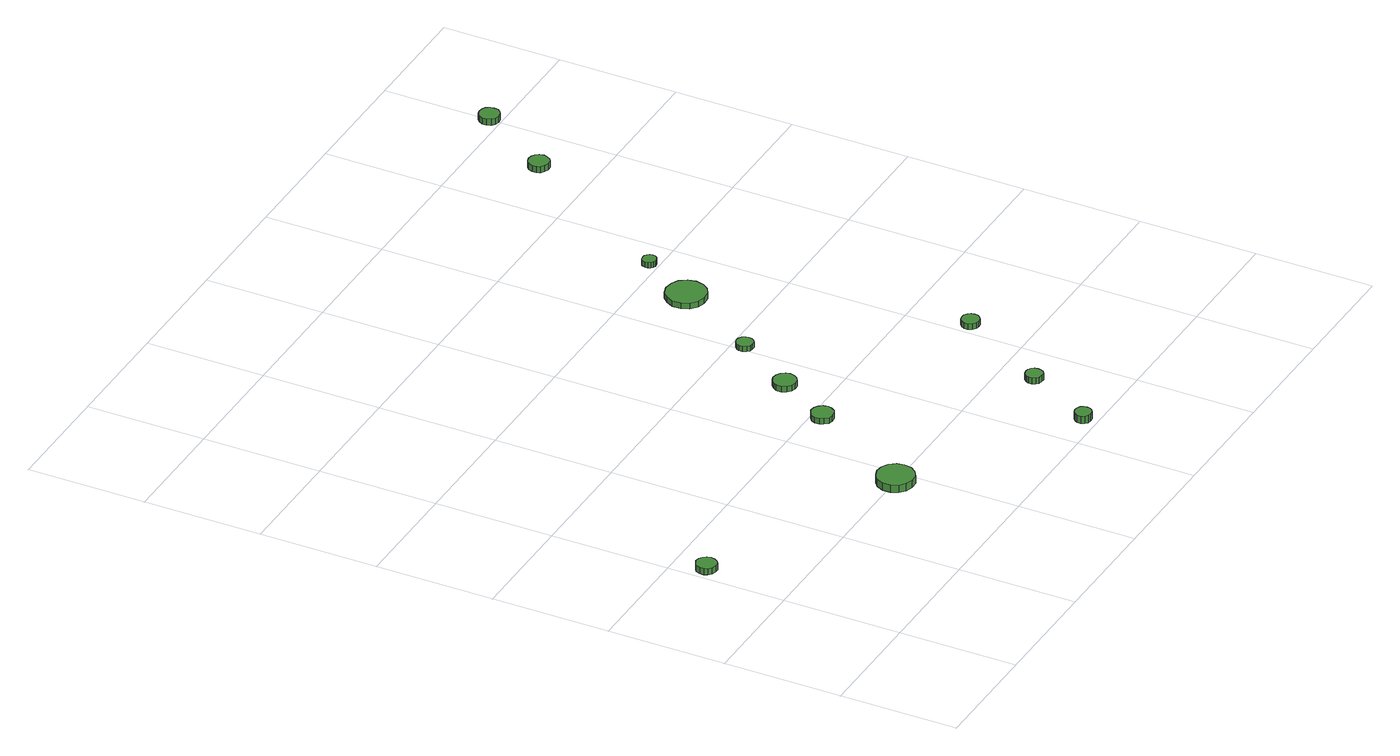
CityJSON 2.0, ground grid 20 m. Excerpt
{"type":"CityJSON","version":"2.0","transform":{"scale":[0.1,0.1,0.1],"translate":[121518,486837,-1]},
"CityObjects":{
"tree1":{"type":"SolitaryVegetationObject","attributes":{"function":"something"},"geometry":[{"type":"MultiSurface","lod":"1","boundaries":[[[0,1,2,3,4,5,6,7,8,9,10,11,12,13,14]],[[15,16,17,18,19,20,21,22,23,24,25,26,27,28,29]],[[0,29,28,1]],[[1,28,27,2]],[[2,27,26,3]],[[3,26,25,4]],[[4,25,24,5]],[[5,24,23,6]],[[6,23,22,7]],[[7,22,21,8]],[[8,21,20,9]],[[9,20,19,10]],[[10,19,18,11]],[[11,18,17,12]],[[12,17,16,13]],[[13,16,15,14]],[[14,15,29,0]]]}]},
"tree2":{"type":"SolitaryVegetationObject","attributes":{"function":"something"},"geometry":[{"type":"MultiSurface","lod":"1","boundaries":[[[30,31,32,33,34,35,36,37,38,39,40,41,42,43,44]],[[45,46,47,48,49,50,51,52,53,54,55,56,57,58,59]],[[30,59,58,31]],[[31,58,57,32]],[[32,57,56,33]],[[33,56,55,34]],[[34,55,54,35]],[[35,54,53,36]],[[36,53,52,37]],[[37,52,51,38]],[[38,51,50,39]],[[39,50,49,40]],[[40,49,48,41]],[[41,48,47,42]],[[42,47,46,43]],[[43,46,45,44]],[[44,45,59,30]]]}]},
"tree3":{"type":"SolitaryVegetationObject","attributes":{"function":"something"},"geometry":[{"type":"MultiSurface","lod":"1","boundaries":[[[60,61,62,63,64,65,66,67,68,69,70,71,72,73,74]],[[75,76,77,78,79,80,81,82,83,84,85,86,87,88,89]],[[60,89,88,61]],[[61,88,87,62]],[[62,87,86,63]],[[63,86,85,64]],[[64,85,84,65]],[[65,84,83,66]],[[66,83,82,67]],[[67,82,81,68]],[[68,81,80,69]],[[69,80,79,70]],[[70,79,78,71]],[[71,78,77,72]],[[72,77,76,73]],[[73,76,75,74]],[[74,75,89,60]]]}]},
"tree4":{"type":"SolitaryVegetationObject","attributes":{"function":"something"},"geometry":[{"type":"MultiSurface","lod":"1","boundaries":[[[90,91,92,93,94,95,96,97,98,99,100,101,102,103,104]],[[105,106,107,108,109,110,111,112,113,114,115,116,117,118,119]],[[90,119,118,91]],[[91,118,117,92]],[[92,117,116,93]],[[93,116,115,94]],[[94,115,114,95]],[[95,114,113,96]],[[96,113,112,97]],[[97,112,111,98]],[[98,111,110,99]],[[99,110,109,100]],[[100,109,108,101]],[[101,108,107,102]],[[102,107,106,103]],[[103,106,105,104]],[[104,105,119,90]]]}]},
"tree5":{"type":"SolitaryVegetationObject","attributes":{"function":"something"},"geometry":[{"type":"MultiSurface","lod":"1","boundaries":[[[120,121,122,123,124,125,126,127,128,129,130,131,132,133,134]],[[135,136,137,138,139,140,141,142,143,144,145,146,147,148,149]],[[120,149,148,121]],[[121,148,147,122]],[[122,147,146,123]],[[123,146,145,124]],[[124,145,144,125]],[[125,144,143,126]],[[126,143,142,127]],[[127,142,141,128]],[[128,141,140,129]],[[129,140,139,130]],[[130,139,138,131]],[[131,138,137,132]],[[132,137,136,133]],[[133,136,135,134]],[[134,135,149,120]]]}]},
"tree6":{"type":"SolitaryVegetationObject","attributes":{"function":"something"},"geometry":[{"type":"MultiSurface","lod":"1","boundaries":[[[150,151,152,153,154,155,156,157,158,159,160,161,162,163,164]],[[165,166,167,168,169,170,171,172,173,174,175,176,177,178,179]],[[150,179,178,151]],[[151,178,177,152]],[[152,177,176,153]],[[153,176,175,154]],[[154,175,174,155]],[[155,174,173,156]],[[156,173,172,157]],[[157,172,171,158]],[[158,171,170,159]],[[159,170,169,160]],[[160,169,168,161]],[[161,168,167,162]],[[162,167,166,163]],[[163,166,165,164]],[[164,165,179,150]]]}]},
"tree7":{"type":"SolitaryVegetationObject","attributes":{"function":"something"},"geometry":[{"type":"MultiSurface","lod":"1","boundaries":[[[180,181,182,183,184,185,186,187,188,189,190,191,192,193,194]],[[195,196,197,198,199,200,201,202,203,204,205,206,207,208,209]],[[180,209,208,181]],[[181,208,207,182]],[[182,207,206,183]],[[183,206,205,184]],[[184,205,204,185]],[[185,204,203,186]],[[186,203,202,187]],[[187,202,201,188]],[[188,201,200,189]],[[189,200,199,190]],[[190,199,198,191]],[[191,198,197,192]],[[192,197,196,193]],[[193,196,195,194]],[[194,195,209,180]]]}]},
"tree8":{"type":"SolitaryVegetationObject","attributes":{"function":"something"},"geometry":[{"type":"MultiSurface","lod":"1","boundaries":[[[210,211,212,213,214,215,216,217,218,219,220,221,222,223,224]],[[225,226,227,228,229,230,231,232,233,234,235,236,237,238,239]],[[210,239,238,211]],[[211,238,237,212]],[[212,237,236,213]],[[213,236,235,214]],[[214,235,234,215]],[[215,234,233,216]],[[216,233,232,217]],[[217,232,231,218]],[[218,231,230,219]],[[219,230,229,220]],[[220,229,228,221]],[[221,228,227,222]],[[222,227,226,223]],[[223,226,225,224]],[[224,225,239,210]]]}]},
"tree9":{"type":"SolitaryVegetationObject","attributes":{"function":"something"},"geometry":[{"type":"MultiSurface","lod":"1","boundaries":[[[240,241,242,243,244,245,246,247,248,249,250,251,252,253,254]],[[255,256,257,258,259,260,261,262,263,264,265,266,267,268,269]],[[240,269,268,241]],[[241,268,267,242]],[[242,267,266,243]],[[243,266,265,244]],[[244,265,264,245]],[[245,264,263,246]],[[246,263,262,247]],[[247,262,261,248]],[[248,261,260,249]],[[249,260,259,250]],[[250,259,258,251]],[[251,258,257,252]],[[252,257,256,253]],[[253,256,255,254]],[[254,255,269,240]]]}]},
"tree10":{"type":"SolitaryVegetationObject","attributes":{"function":"something"},"geometry":[{"type":"MultiSurface","lod":"1","boundaries":[[[270,271,272,273,274,275,276,277,278,279,280,281,282,283,284]],[[285,286,287,288,289,290,291,292,293,294,295,296,297,298,299]],[[270,299,298,271]],[[271,298,297,272]],[[272,297,296,273]],[[273,296,295,274]],[[274,295,294,275]],[[275,294,293,276]],[[276,293,292,277]],[[277,292,291,278]],[[278,291,290,279]],[[279,290,289,280]],[[280,289,288,281]],[[281,288,287,282]],[[282,287,286,283]],[[283,286,285,284]],[[284,285,299,270]]]}]},
"tree11":{"type":"SolitaryVegetationObject","attributes":{"function":"something"},"geometry":[{"type":"MultiSurface","lod":"1","boundaries":[[[300,301,302,303,304,305,306,307,308,309,310,311,312,313,314]],[[315,316,317,318,319,320,321,322,323,324,325,326,327,328,329]],[[300,329,328,301]],[[301,328,327,302]],[[302,327,326,303]],[[303,326,325,304]],[[304,325,324,305]],[[305,324,323,306]],[[306,323,322,307]],[[307,322,321,308]],[[308,321,320,309]],[[309,320,319,310]],[[310,319,318,311]],[[311,318,317,312]],[[312,317,316,313]],[[313,316,315,314]],[[314,315,329,300]]]}]},
"tree12":{"type":"SolitaryVegetationObject","attributes":{"function":"something"},"geometry":[{"type":"MultiSurface","lod":"1","boundaries":[[[330,331,332,333,334,335,336,337,338,339,340,341,342,343,344]],[[345,346,347,348,349,350,351,352,353,354,355,356,357,358,359]],[[330,359,358,331]],[[331,358,357,332]],[[332,357,356,333]],[[333,356,355,334]],[[334,355,354,335]],[[335,354,353,336]],[[336,353,352,337]],[[337,352,351,338]],[[338,351,350,339]],[[339,350,349,340]],[[340,349,348,341]],[[341,348,347,342]],[[342,347,346,343]],[[343,346,345,344]],[[344,345,359,330]]]}]}
},
"vertices":[
[42,346,18],[40,353,18],[36,358,18],[30,362,18],[23,363,18],[16,360,18],[11,356,18],[8,349,18],[8,342,18],[11,336,18],[16,331,18],[23,329,18],[30,329,18],[36,333,18],[40,339,18],[40,339,7],[36,333,7],[30,329,7],[23,329,7],[16,331,7],[11,336,7],[8,342,7],[8,349,7],[11,356,7],[16,360,7],[23,363,7],[30,362,7],[36,358,7],[40,353,7],[42,346,7],
[405,199,21],[403,211,21],[395,222,21],[384,228,21],[371,229,21],[359,225,21],[349,217,21],[344,205,21],[344,192,21],[349,180,21],[359,172,21],[371,168,21],[384,169,21],[395,176,21],[403,186,21],[403,186,8],[395,176,8],[384,169,8],[371,168,8],[359,172,8],[349,180,8],[344,192,8],[344,205,8],[349,217,8],[359,225,8],[371,229,8],[384,228,8],[395,222,8],[403,211,8],[405,199,8],
[504,381,17],[502,389,17],[498,395,17],[491,399,17],[483,400,17],[476,397,17],[470,392,17],[467,385,17],[467,378,17],[470,371,17],[476,365,17],[483,363,17],[491,364,17],[498,368,17],[502,374,17],[502,374,7],[498,368,7],[491,364,7],[483,363,7],[476,365,7],[470,371,7],[467,378,7],[467,385,7],[470,392,7],[476,397,7],[483,400,7],[491,399,7],[498,395,7],[502,389,7],[504,381,7],
[675,22,23],[674,28,23],[671,32,23],[666,35,23],[660,36,23],[654,34,23],[650,30,23],[647,25,23],[647,19,23],[650,14,23],[654,10,23],[660,8,23],[666,9,23],[671,12,23],[674,16,23],[674,16,10],[671,12,10],[666,9,10],[660,8,10],[654,10,10],[650,14,10],[647,19,10],[647,25,10],[650,30,10],[654,34,10],[660,36,10],[666,35,10],[671,32,10],[674,28,10],[675,22,10],
[560,475,17],[558,482,17],[553,489,17],[546,493,17],[538,494,17],[531,491,17],[525,486,17],[521,479,17],[521,471,17],[525,463,17],[531,458,17],[538,455,17],[546,456,17],[553,460,17],[558,467,17],[558,467,7],[553,460,7],[546,456,7],[538,455,7],[531,458,7],[525,463,7],[521,471,7],[521,479,7],[525,486,7],[531,491,7],[538,494,7],[546,493,7],[553,489,7],[558,482,7],[560,475,7],
[744,142,18],[743,147,18],[740,152,18],[735,155,18],[729,156,18],[723,154,18],[719,150,18],[716,145,18],[716,139,18],[719,133,18],[723,129,18],[729,128,18],[735,128,18],[740,131,18],[743,136,18],[743,136,7],[740,131,7],[735,128,7],[729,128,7],[723,129,7],[719,133,7],[716,139,7],[716,145,7],[719,150,7],[723,154,7],[729,156,7],[735,155,7],[740,152,7],[743,147,7],[744,142,7],
[623,579,16],[622,584,16],[619,589,16],[614,592,16],[608,593,16],[602,591,16],[598,587,16],[595,582,16],[595,576,16],[598,570,16],[602,566,16],[608,565,16],[614,565,16],[619,568,16],[622,573,16],[622,573,7],[619,568,7],[614,565,7],[608,565,7],[602,566,7],[598,570,7],[595,576,7],[595,582,7],[598,587,7],[602,591,7],[608,593,7],[614,592,7],[619,589,7],[622,584,7],[623,579,7],
[727,723,16],[724,736,16],[716,748,16],[704,754,16],[690,756,16],[677,752,16],[667,742,16],[661,730,16],[661,716,16],[667,703,16],[677,694,16],[690,690,16],[704,691,16],[716,698,16],[724,709,16],[724,709,6],[716,698,6],[704,691,6],[690,690,6],[677,694,6],[667,703,6],[661,716,6],[661,730,6],[667,742,6],[677,752,6],[690,756,6],[704,754,6],[716,748,6],[724,736,6],[727,723,6],
[838,299,17],[837,305,17],[833,310,17],[828,313,17],[822,314,17],[816,312,17],[811,308,17],[808,302,17],[808,296,17],[811,290,17],[816,286,17],[822,284,17],[828,285,17],[833,288,17],[837,293,17],[837,293,7],[833,288,7],[828,285,7],[822,284,7],[816,286,7],[811,290,7],[808,296,7],[808,302,7],[811,308,7],[816,312,7],[822,314,7],[828,313,7],[833,310,7],[837,305,7],[838,299,7],
[763,816,16],[762,821,16],[759,824,16],[755,827,16],[750,827,16],[745,826,16],[742,823,16],[740,818,16],[740,813,16],[742,809,16],[745,806,16],[750,804,16],[755,805,16],[759,807,16],[762,811,16],[762,811,6],[759,807,6],[755,805,6],[750,804,6],[745,806,6],[742,809,6],[740,813,6],[740,818,6],[742,823,6],[745,826,6],[750,827,6],[755,827,6],[759,824,6],[762,821,6],[763,816,6],
[936,1092,17],[934,1099,17],[930,1105,17],[924,1108,17],[917,1109,17],[910,1107,17],[904,1102,17],[902,1095,17],[902,1088,17],[904,1082,17],[910,1077,17],[917,1075,17],[924,1075,17],[930,1079,17],[934,1085,17],[934,1085,6],[930,1079,6],[924,1075,6],[917,1075,6],[910,1077,6],[904,1082,6],[902,1088,6],[902,1095,6],[904,1102,6],[910,1107,6],[917,1109,6],[924,1108,6],[930,1105,6],[934,1099,6],[936,1092,6],
[1019,1220,17],[1018,1227,17],[1014,1233,17],[1008,1236,17],[1001,1237,17],[994,1235,17],[989,1230,17],[986,1224,17],[986,1217,17],[989,1210,17],[994,1206,17],[1001,1203,17],[1008,1204,17],[1014,1208,17],[1018,1213,17],[1018,1213,6],[1014,1208,6],[1008,1204,6],[1001,1203,6],[994,1206,6],[989,1210,6],[986,1217,6],[986,1224,6],[989,1230,6],[994,1235,6],[1001,1237,6],[1008,1236,6],[1014,1233,6],[1018,1227,6],[1019,1220,6]
]}
